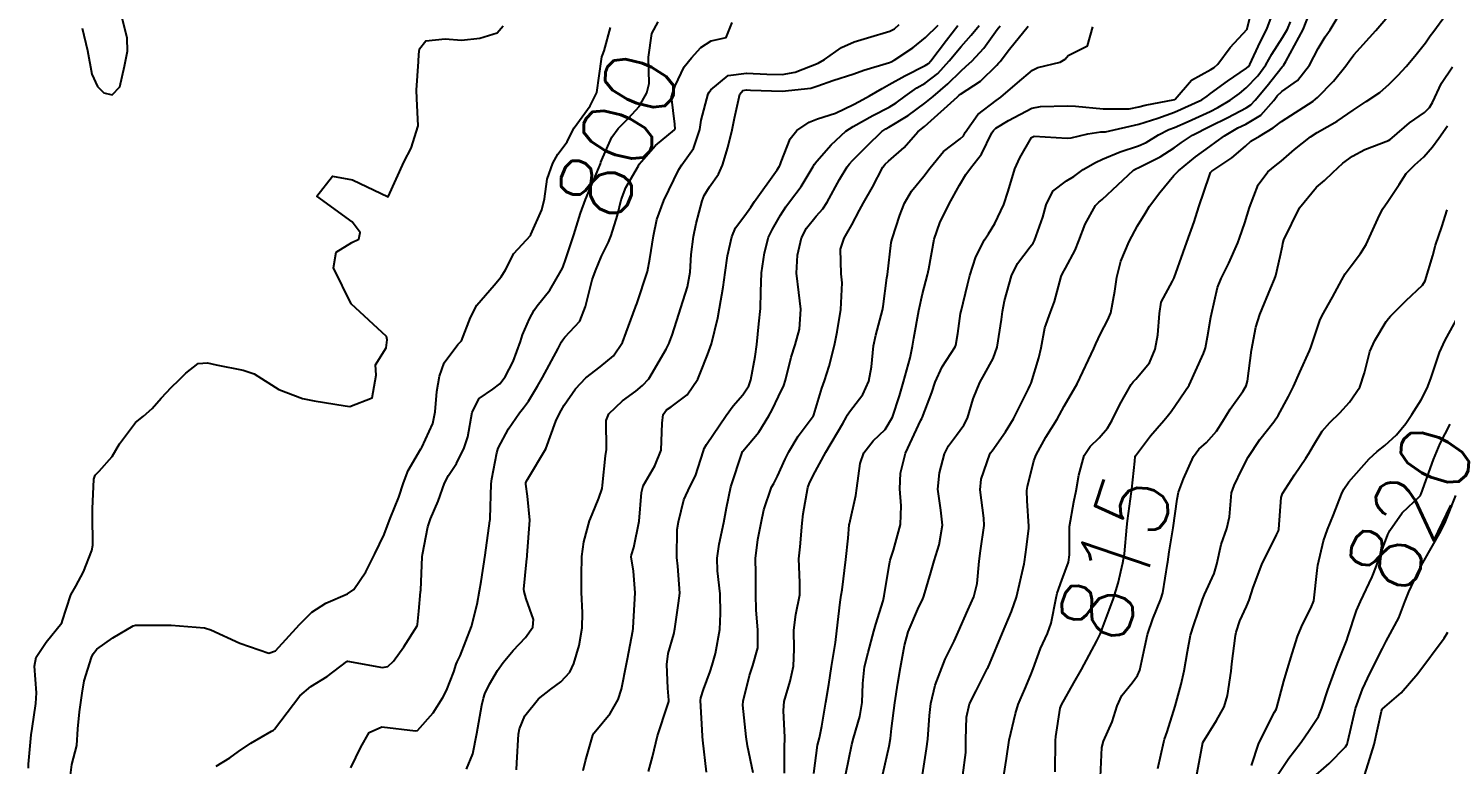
# Model space of a CAD drawing. Header units: metres. Extents: x 307586 to 320046, y 7427249 to 7434250.
# Drawn here: x 319261.1 to 319340.5, y 7428520.6 to 7428561.8 of the extents above; entities that cross this region are included whole.
import ezdxf
from ezdxf.enums import TextEntityAlignment as Align

# ---------------------------------------------------------------- set-up
doc = ezdxf.new("R2010")
doc.units = ezdxf.units.M
doc.header["$MEASUREMENT"] = 0
for name, color, linetype in [('Cotas', 45, 'Continuous'), ('Curvas de Nivel 1m', 11, 'Continuous'), ('Curvas de Nivel 5m', 15, 'Continuous')]:
    doc.layers.add(name, color=color, linetype=linetype)
doc.styles.add('Style-STANDARD', font='STANDARD.shx')

msp = doc.modelspace()

# ---------------------------------------------------------------- linework, layer by layer
at = {"layer": 'Curvas de Nivel 1m', "flags": 128}
for points, elevation in [([(319305.098, 7428520.066), (319305.299, 7428521.641), (319305.408, 7428522.062), (319305.545, 7428522.716), (319305.766, 7428524.057), (319305.935, 7428525.037), (319306.089, 7428526.053), (319306.302, 7428527.405), (319306.386, 7428528.049), (319306.571, 7428529.648), (319306.629, 7428530.045), (319306.672, 7428530.35), (319306.892, 7428532.042), (319307.015, 7428533.238), (319307.073, 7428533.989), (319307.084, 7428534.039), (319307.442, 7428535.641), (319307.507, 7428536.035), (319307.681, 7428537.42), (319307.889, 7428538.032), (319308.419, 7428538.687), (319309.086, 7428539.34), (319309.502, 7428540.014), (319309.895, 7428541.224), (319310.111, 7428542.005), (319310.487, 7428543.35), (319310.624, 7428543.998), (319310.697, 7428544.449), (319310.971, 7428545.993), (319311.182, 7428546.937), (319311.467, 7428547.996), (319311.54, 7428548.337), (319311.833, 7428549.991), (319312.155, 7428550.914), (319312.669, 7428551.979), (319313.253, 7428553.016), (319313.603, 7428553.623), (319313.865, 7428553.964), (319314.48, 7428554.753), (319315.066, 7428555.952), (319315.154, 7428556.091), (319315.295, 7428556.205), (319316.008, 7428556.647), (319317.307, 7428557.326), (319317.79, 7428557.433), (319319.309, 7428557.463), (319319.755, 7428557.449), (319321.307, 7428557.304), (319322.753, 7428557.304), (319323.309, 7428557.413), (319323.658, 7428557.498), (319325.313, 7428557.814), (319325.343, 7428557.83), (319326.251, 7428558.894), (319327.339, 7428559.506), (319327.528, 7428559.611), (319327.731, 7428559.796), (319328.412, 7428560.729), (319329.363, 7428561.758), (319329.37, 7428561.773), (319329.764, 7428563.391)], 809), ([(319311.172, 7428519.987), (319311.41, 7428521.449), (319311.474, 7428521.984), (319311.581, 7428523.299), (319311.642, 7428523.983), (319311.888, 7428525.011), (319312.255, 7428525.977), (319312.452, 7428526.461), (319312.948, 7428527.478), (319313.11, 7428527.809), (319313.18, 7428527.968), (319313.713, 7428529.215), (319314.054, 7428529.959), (319314.237, 7428530.704), (319314.347, 7428531.957), (319314.435, 7428532.529), (319314.638, 7428533.954), (319314.62, 7428534.363), (319314.414, 7428535.956), (319314.473, 7428536.542), (319314.952, 7428537.951), (319314.998, 7428538.027), (319315.076, 7428538.137), (319315.829, 7428539.201), (319316.272, 7428539.932), (319317.12, 7428541.61), (319317.22, 7428541.821), (319317.261, 7428541.919), (319317.706, 7428543.345), (319317.828, 7428543.913), (319318.04, 7428545.031), (319318.359, 7428545.908), (319318.578, 7428546.507), (319318.947, 7428547.902), (319319.027, 7428548.07), (319319.2, 7428548.369), (319319.728, 7428549.379), (319319.936, 7428549.893), (319320.286, 7428550.836), (319320.871, 7428551.884), (319321.059, 7428552.067), (319321.246, 7428552.223), (319323.009, 7428553.854), (319323.166, 7428553.95), (319323.265, 7428553.996), (319324.502, 7428554.61), (319325.282, 7428555.106), (319325.693, 7428555.418), (319326.312, 7428555.815), (319327.298, 7428556.318), (319328.289, 7428556.804), (319329.309, 7428557.347), (319329.57, 7428557.517), (319329.821, 7428557.775), (319330.5, 7428558.593), (319331.341, 7428559.657), (319331.391, 7428559.71), (319331.428, 7428559.759), (319331.533, 7428559.946), (319332.508, 7428561.743), (319333.213, 7428563.564)], 812), ([(319264.091, 7428561.823), (319264.394, 7428560.559), (319264.646, 7428559.231), (319264.966, 7428558.553), (319265.307, 7428558.184), (319265.772, 7428558.077), (319266.211, 7428558.537), (319266.48, 7428559.688), (319266.647, 7428560.53), (319266.628, 7428561.247), (319266.311, 7428562.536)], 797), ([(319279.156, 7428520.375), (319279.703, 7428521.535), (319280.17, 7428522.361), (319280.886, 7428522.673), (319282.768, 7428522.447), (319282.884, 7428522.469), (319283.76, 7428523.456), (319284.315, 7428524.316), (319284.517, 7428524.706), (319284.925, 7428525.755), (319285.055, 7428526.184), (319285.105, 7428526.307), (319285.274, 7428526.643), (319285.905, 7428528.296), (319286.225, 7428529.551), (319286.36, 7428530.289), (319286.452, 7428530.816), (319286.686, 7428532.285), (319286.946, 7428534.205), (319286.961, 7428534.281), (319286.962, 7428534.343), (319287.021, 7428536.28), (319287.056, 7428536.561), (319287.329, 7428538.019), (319287.414, 7428538.277), (319287.98, 7428539.375), (319288.593, 7428540.265), (319288.821, 7428540.538), (319289.103, 7428540.918), (319289.616, 7428541.752), (319289.898, 7428542.248), (319290.77, 7428543.875), (319290.955, 7428544.242), (319291.022, 7428544.364), (319291.147, 7428544.503), (319291.987, 7428545.402), (319292.307, 7428546.223), (319292.681, 7428547.711), (319292.852, 7428548.215), (319293.201, 7428549.044), (319293.585, 7428549.83), (319293.744, 7428550.205), (319294.09, 7428551.341), (319294.296, 7428552.199), (319294.56, 7428552.887), (319295.262, 7428554.111), (319295.311, 7428554.189), (319296.214, 7428555.241), (319297.292, 7428556.119), (319297.314, 7428556.139), (319297.317, 7428556.16), (319297.296, 7428556.433), (319297.12, 7428557.972), (319297.166, 7428558.162), (319297.317, 7428558.581), (319297.837, 7428559.645), (319298.237, 7428560.151), (319298.76, 7428560.727), (319299.348, 7428561.113), (319300.19, 7428561.292), (319300.518, 7428562.128)], 801), ([(319308.955, 7428520.018), (319309.306, 7428521.584), (319309.38, 7428522.013), (319309.45, 7428522.573), (319309.638, 7428524.009), (319309.798, 7428525.128), (319309.944, 7428526.005), (319310.164, 7428527.22), (319310.386, 7428527.998), (319310.967, 7428529.399), (319311.173, 7428529.786), (319311.262, 7428529.987), (319311.657, 7428531.32), (319311.837, 7428531.982), (319312.113, 7428532.878), (319312.3, 7428533.977), (319312.199, 7428534.815), (319312.038, 7428535.98), (319312.133, 7428536.909), (319312.421, 7428537.977), (319312.642, 7428538.41), (319313.083, 7428539.021), (319313.488, 7428539.567), (319313.696, 7428539.964), (319314.02, 7428541.055), (319314.388, 7428541.957), (319314.659, 7428542.423), (319315.137, 7428543.309), (319315.356, 7428543.947), (319315.608, 7428545.502), (319315.658, 7428545.943), (319315.772, 7428546.534), (319316.17, 7428547.935), (319316.504, 7428548.63), (319317.218, 7428549.564), (319317.374, 7428549.765), (319317.46, 7428549.918), (319317.918, 7428551.231), (319318.105, 7428551.911), (319318.481, 7428552.678), (319319.256, 7428553.256), (319319.654, 7428553.501), (319320.192, 7428553.891), (319320.865, 7428554.288), (319321.272, 7428554.48), (319322.25, 7428554.894), (319323.284, 7428555.223), (319323.72, 7428555.412), (319324.402, 7428555.839), (319324.991, 7428556.138), (319325.297, 7428556.258), (319326.063, 7428556.581), (319327.306, 7428557.151), (319327.737, 7428557.368), (319328.426, 7428557.789), (319328.943, 7428558.159), (319329.323, 7428558.471), (319329.969, 7428559.138), (319330.411, 7428559.769), (319330.753, 7428560.361), (319331.358, 7428561.289), (319331.633, 7428561.756), (319331.794, 7428562.18)], 811), ([(319313.436, 7428519.964), (319313.605, 7428521.23), (319313.614, 7428521.963), (319313.637, 7428523.221), (319313.818, 7428523.961), (319314.184, 7428524.688), (319314.831, 7428525.951), (319314.864, 7428526.021), (319314.935, 7428526.182), (319315.668, 7428527.939), (319316.168, 7428529.129), (319316.446, 7428529.928), (319316.883, 7428531.803), (319316.902, 7428531.922), (319317.011, 7428532.746), (319317.142, 7428533.799), (319317.144, 7428533.919), (319317.044, 7428535.337), (319317.023, 7428535.92), (319317.055, 7428536.138), (319317.417, 7428537.569), (319317.547, 7428537.915), (319318.092, 7428538.905), (319318.72, 7428539.904), (319318.856, 7428540.152), (319319.11, 7428540.63), (319319.841, 7428541.889), (319320.481, 7428543.225), (319320.774, 7428543.876), (319320.887, 7428544.134), (319321.155, 7428544.688), (319321.566, 7428545.467), (319321.727, 7428545.864), (319321.96, 7428547.088), (319322.064, 7428547.861), (319322.3, 7428548.771), (319322.751, 7428549.857), (319323.232, 7428550.735), (319323.653, 7428551.431), (319323.892, 7428551.844), (319324.474, 7428552.614), (319325.26, 7428553.557), (319325.527, 7428553.826), (319326.484, 7428554.603), (319327.284, 7428555.189), (319327.629, 7428555.456), (319328.092, 7428555.792), (319328.854, 7428556.228), (319329.299, 7428556.437), (319330.142, 7428556.934), (319330.867, 7428557.764), (319331.058, 7428558.022), (319331.32, 7428558.264), (319332.191, 7428558.886), (319332.869, 7428559.737), (319333.352, 7428560.674), (319333.746, 7428561.339), (319334.015, 7428561.723), (319334.523, 7428562.567)], 813), ([(319315.741, 7428519.937), (319315.896, 7428520.906), (319316.041, 7428521.933), (319316.398, 7428523.427), (319316.544, 7428523.925), (319316.647, 7428524.183), (319316.916, 7428524.783), (319317.253, 7428525.592), (319317.375, 7428525.916), (319317.79, 7428527.066), (319318.177, 7428527.908), (319318.39, 7428528.477), (319318.666, 7428529.903), (319318.729, 7428530.16), (319318.993, 7428530.896), (319319.361, 7428531.895), (319319.416, 7428532.303), (319319.42, 7428533.894), (319319.664, 7428535.271), (319319.793, 7428535.889), (319319.941, 7428536.766), (319320.246, 7428537.882), (319320.58, 7428538.378), (319321.088, 7428538.871), (319321.555, 7428539.406), (319321.816, 7428539.863), (319322.239, 7428540.731), (319322.881, 7428541.852), (319322.982, 7428541.994), (319323.126, 7428542.142), (319323.906, 7428543.071), (319324.225, 7428543.839), (319324.366, 7428544.627), (319324.452, 7428545.837), (319324.559, 7428546.456), (319325.191, 7428547.651), (319325.279, 7428547.829), (319325.782, 7428549.254), (319325.987, 7428549.819), (319326.393, 7428550.971), (319326.661, 7428551.809), (319327.26, 7428553.554), (319327.325, 7428553.737), (319327.386, 7428553.799), (319328.516, 7428554.546), (319329.284, 7428555.213), (319329.582, 7428555.483), (319330.06, 7428555.772), (319330.826, 7428556.236), (319331.301, 7428556.581), (319333.06, 7428557.734), (319333.209, 7428557.837), (319333.316, 7428557.923), (319334.203, 7428558.848), (319334.895, 7428559.714), (319335.082, 7428559.976), (319335.349, 7428560.316), (319336.575, 7428561.692), (319337.372, 7428562.609)], 814), ([(319261.084, 7428520.354), (319261.1, 7428520.588), (319261.244, 7428522.22), (319261.294, 7428522.586), (319261.496, 7428523.985), (319261.549, 7428524.584), (319261.43, 7428526.073), (319261.516, 7428526.584), (319262.089, 7428527.425), (319262.952, 7428528.503), (319262.973, 7428528.55), (319262.981, 7428528.57), (319263.472, 7428530.061), (319263.742, 7428530.562), (319264.179, 7428531.364), (319264.649, 7428532.554), (319264.701, 7428532.859), (319264.682, 7428534.553), (319264.685, 7428534.895), (319264.746, 7428536.553), (319264.819, 7428536.78), (319265.05, 7428536.994), (319265.779, 7428537.822), (319266.194, 7428538.533), (319267.085, 7428539.717), (319267.528, 7428540.076), (319268.027, 7428540.511), (319268.526, 7428541.081), (319269.111, 7428541.711), (319269.511, 7428542.102), (319269.907, 7428542.492), (319270.594, 7428543.02), (319271.129, 7428543.066), (319271.602, 7428542.948), (319273.125, 7428542.658), (319273.729, 7428542.444), (319275.11, 7428541.564), (319276.453, 7428541.059), (319277.101, 7428540.943), (319278.829, 7428540.651), (319279.097, 7428540.628), (319280.356, 7428541.109), (319280.571, 7428542.366), (319280.542, 7428542.952), (319281.138, 7428543.901), (319281.192, 7428544.359), (319281.146, 7428544.533), (319279.173, 7428546.38), (319278.177, 7428548.39), (319278.321, 7428549.269), (319279.207, 7428549.804), (319279.591, 7428549.995), (319279.684, 7428550.375), (319279.222, 7428550.963), (319277.243, 7428552.4), (319278.121, 7428553.525), (319279.252, 7428553.326), (319281.243, 7428552.36), (319282.147, 7428554.347), (319282.524, 7428555.091), (319282.922, 7428556.336), (319282.848, 7428557.876), (319282.832, 7428558.337), (319282.944, 7428559.95), (319282.953, 7428560.336), (319283.008, 7428560.665), (319283.345, 7428561.108), (319284.445, 7428561.22), (319285.346, 7428561.153), (319286.383, 7428561.259), (319287.352, 7428561.561), (319287.692, 7428561.943)], 798), ([(319263.445, 7428519.966), (319263.529, 7428520.563), (319263.802, 7428521.627), (319263.864, 7428522.56), (319263.945, 7428523.507), (319264.091, 7428524.558), (319264.211, 7428525.256), (319264.626, 7428526.553), (319264.719, 7428526.759), (319264.93, 7428527.022), (319265.818, 7428527.659), (319266.95, 7428528.339), (319267.095, 7428528.374), (319268.951, 7428528.367), (319269.086, 7428528.363), (319270.949, 7428528.217), (319271.303, 7428528.111), (319272.937, 7428527.368), (319274.553, 7428526.809), (319274.931, 7428526.938), (319276.27, 7428528.41), (319276.96, 7428529.099), (319277.752, 7428529.605), (319278.97, 7428530.123), (319279.321, 7428530.375), (319279.988, 7428531.365), (319280.494, 7428532.358), (319281.014, 7428533.439), (319281.27, 7428534.098), (319281.359, 7428534.347), (319281.838, 7428535.545), (319282.102, 7428536.34), (319282.358, 7428537.039), (319283.072, 7428538.256), (319283.103, 7428538.3), (319283.123, 7428538.33), (319283.75, 7428539.659), (319283.878, 7428540.322), (319283.965, 7428541.467), (319284.111, 7428542.32), (319284.386, 7428543.062), (319285.141, 7428544.084), (319285.346, 7428544.307), (319285.856, 7428545.607), (319286.217, 7428546.294), (319287.184, 7428547.417), (319287.575, 7428547.89), (319287.817, 7428548.274), (319288.288, 7428549.183), (319289.212, 7428550.202), (319289.233, 7428550.24), (319289.24, 7428550.26), (319289.854, 7428551.634), (319289.996, 7428552.252), (319290.155, 7428553.35), (319290.471, 7428554.248), (319290.751, 7428554.765), (319291.281, 7428555.441), (319291.532, 7428555.994), (319291.656, 7428556.235), (319292.555, 7428557.471), (319292.934, 7428558.216), (319293.19, 7428560.071), (319293.213, 7428560.212), (319293.244, 7428560.302), (319293.338, 7428560.541), (319293.709, 7428561.855)], 799), ([(319285.627, 7428520.298), (319285.996, 7428521.163), (319286.212, 7428522.29), (319286.492, 7428523.879), (319286.584, 7428524.285), (319286.663, 7428524.528), (319286.915, 7428525.064), (319287.37, 7428525.832), (319287.683, 7428526.272), (319288.256, 7428526.95), (319288.947, 7428527.672), (319289.348, 7428528.254), (319289.387, 7428528.684), (319288.969, 7428529.836), (319288.855, 7428530.261), (319288.848, 7428530.388), (319288.998, 7428531.917), (319289.033, 7428532.229), (319289.034, 7428532.26), (319289.038, 7428532.294), (319289.18, 7428534.258), (319289.043, 7428535.599), (319288.95, 7428536.261), (319288.96, 7428536.355), (319289.056, 7428536.539), (319290.078, 7428538.245), (319290.642, 7428539.79), (319290.84, 7428540.234), (319290.932, 7428540.396), (319291.1, 7428540.693), (319291.732, 7428541.605), (319292.325, 7428542.218), (319293.129, 7428542.845), (319293.876, 7428543.463), (319294.372, 7428544.198), (319294.585, 7428544.762), (319295.107, 7428546.191), (319295.127, 7428546.237), (319295.175, 7428546.365), (319295.766, 7428548.181), (319295.91, 7428548.889), (319296.114, 7428550.176), (319296.299, 7428551.102), (319296.683, 7428552.168), (319297.254, 7428553.315), (319297.528, 7428553.89), (319297.702, 7428554.156), (319298.345, 7428555.082), (319298.697, 7428556.146), (319298.787, 7428556.656), (319299.176, 7428558.141), (319299.223, 7428558.232), (319299.315, 7428558.356), (319300.289, 7428559.164), (319301.325, 7428559.304), (319302.461, 7428559.239), (319303.324, 7428559.225), (319304.056, 7428559.352), (319305.331, 7428559.857), (319305.692, 7428560.065), (319306.652, 7428560.741), (319307.348, 7428561.057), (319308.107, 7428561.277), (319309.357, 7428561.653), (319309.605, 7428561.773), (319309.879, 7428562.015)], 802), ([(319288.434, 7428520.264), (319288.459, 7428520.664), (319288.539, 7428522.263), (319288.593, 7428522.556), (319288.893, 7428523.288), (319289.658, 7428524.249), (319290.363, 7428524.786), (319290.917, 7428525.193), (319291.415, 7428525.735), (319291.644, 7428526.223), (319291.943, 7428527.22), (319292.114, 7428528.218), (319292.127, 7428529.053), (319292.082, 7428530.219), (319292.08, 7428531.126), (319292.103, 7428532.219), (319292.198, 7428533.031), (319292.521, 7428534.215), (319292.664, 7428534.578), (319293.042, 7428535.48), (319293.23, 7428536.028), (319293.256, 7428536.208), (319293.427, 7428537.849), (319293.472, 7428538.206), (319293.462, 7428539.833), (319293.599, 7428540.205), (319294.368, 7428540.933), (319295.112, 7428541.488), (319295.502, 7428541.799), (319295.856, 7428542.179), (319296.811, 7428543.837), (319296.98, 7428544.162), (319297.032, 7428544.275), (319297.15, 7428544.614), (319297.524, 7428545.8), (319297.637, 7428546.155), (319298.007, 7428547.33), (319298.159, 7428548.15), (319298.222, 7428549.13), (319298.349, 7428550.149), (319298.505, 7428550.865), (319298.83, 7428552.144), (319298.944, 7428552.445), (319299.251, 7428552.929), (319299.753, 7428553.64), (319299.98, 7428554.133), (319300.283, 7428555.124), (319300.52, 7428556.128), (319300.652, 7428556.774), (319300.941, 7428558.124), (319301.112, 7428558.325), (319301.315, 7428558.358), (319301.538, 7428558.34), (319303.315, 7428558.29), (319304.926, 7428558.464), (319305.318, 7428558.588), (319306.155, 7428558.892), (319307.325, 7428559.26), (319307.899, 7428559.462), (319309.332, 7428559.888), (319309.424, 7428559.927), (319309.589, 7428560.017), (319310.646, 7428560.711), (319311.356, 7428561.286), (319312.059, 7428561.99)], 803), ([(319292.171, 7428520.217), (319292.309, 7428520.768), (319292.71, 7428522.212), (319292.772, 7428522.323), (319292.885, 7428522.451), (319293.676, 7428523.421), (319294.13, 7428524.198), (319294.32, 7428524.788), (319294.602, 7428526.193), (319294.655, 7428526.473), (319294.951, 7428528.048), (319294.973, 7428528.19), (319294.976, 7428528.213), (319295.089, 7428530.188), (319294.991, 7428531.394), (319294.865, 7428532.191), (319294.879, 7428532.317), (319295.008, 7428532.72), (319295.306, 7428534.186), (319295.434, 7428535.797), (319295.535, 7428536.183), (319296.19, 7428537.298), (319296.543, 7428538.168), (319296.601, 7428539.68), (319296.651, 7428540.167), (319296.836, 7428540.424), (319297.1, 7428540.609), (319297.995, 7428541.266), (319298.597, 7428542.145), (319298.749, 7428542.522), (319299.137, 7428543.523), (319299.359, 7428544.137), (319299.707, 7428545.589), (319299.805, 7428546.134), (319300.016, 7428547.3), (319300.13, 7428548.131), (319300.263, 7428549.069), (319300.496, 7428550.127), (319300.712, 7428550.634), (319301.231, 7428551.32), (319301.559, 7428551.794), (319301.764, 7428552.112), (319303.039, 7428553.871), (319303.173, 7428554.091), (319303.202, 7428554.152), (319303.267, 7428554.333), (319303.761, 7428555.61), (319304.137, 7428556.082), (319304.828, 7428556.545), (319305.3, 7428556.736), (319306.309, 7428557.061), (319307.308, 7428557.545), (319307.633, 7428557.714), (319308.206, 7428558.031), (319308.913, 7428558.428), (319309.319, 7428558.662), (319310.185, 7428559.151), (319311.339, 7428559.716), (319311.509, 7428559.829), (319311.657, 7428559.995), (319312.522, 7428561.15), (319313.153, 7428561.973)], 804), ([(319299.08, 7428520.137), (319298.88, 7428521.925), (319298.861, 7428522.14), (319298.858, 7428522.166), (319298.744, 7428524.142), (319298.754, 7428524.293), (319298.912, 7428524.757), (319299.284, 7428525.778), (319299.397, 7428526.133), (319299.581, 7428526.772), (319299.819, 7428528.127), (319299.865, 7428529.03), (319299.846, 7428530.127), (319299.701, 7428531.421), (319299.67, 7428532.13), (319299.787, 7428532.905), (319300.049, 7428534.125), (319300.208, 7428534.95), (319300.446, 7428536.119), (319301.072, 7428538.051), (319301.091, 7428538.092), (319301.106, 7428538.11), (319302.007, 7428539.178), (319302.576, 7428540.095), (319302.751, 7428540.44), (319303.109, 7428541.171), (319303.413, 7428541.792), (319303.513, 7428542.086), (319303.83, 7428543.389), (319304.055, 7428544.081), (319304.289, 7428544.946), (319304.365, 7428546.078), (319304.261, 7428547.001), (319304.126, 7428548.081), (319304.177, 7428549.106), (319304.406, 7428550.078), (319304.681, 7428550.616), (319305.231, 7428551.275), (319305.605, 7428551.697), (319305.835, 7428552.061), (319306.537, 7428553.332), (319306.957, 7428554.045), (319307.092, 7428554.216), (319307.268, 7428554.405), (319308.084, 7428555.229), (319308.9, 7428556.024), (319309.131, 7428556.185), (319309.295, 7428556.274), (319310.384, 7428556.927), (319311.309, 7428557.621), (319311.773, 7428557.993), (319312.607, 7428558.698), (319313.335, 7428559.41), (319313.624, 7428559.682), (319313.939, 7428559.964), (319314.612, 7428560.696), (319315.361, 7428561.747), (319315.538, 7428561.947)], 806), ([(319301.698, 7428520.102), (319301.373, 7428521.608), (319301.3, 7428522.106), (319301.118, 7428523.89), (319301.127, 7428524.108), (319301.482, 7428525.547), (319301.676, 7428526.103), (319301.952, 7428527.091), (319301.962, 7428528.1), (319301.857, 7428529.208), (319301.839, 7428530.101), (319301.838, 7428531.254), (319301.829, 7428532.102), (319301.949, 7428533.166), (319302.133, 7428534.099), (319302.293, 7428534.839), (319302.73, 7428536.093), (319302.843, 7428536.304), (319303.059, 7428536.718), (319303.492, 7428537.662), (319303.692, 7428538.084), (319304.208, 7428538.953), (319305.061, 7428540.07), (319305.074, 7428540.09), (319305.094, 7428540.159), (319305.542, 7428541.639), (319305.686, 7428542.062), (319305.945, 7428542.871), (319306.252, 7428544.053), (319306.403, 7428544.802), (319306.6, 7428546.049), (319306.68, 7428547.54), (319306.631, 7428548.048), (319306.596, 7428549.439), (319306.79, 7428550.046), (319306.946, 7428550.315), (319307.224, 7428550.791), (319307.656, 7428551.617), (319307.884, 7428552.034), (319308.376, 7428552.904), (319308.951, 7428554.023), (319309.083, 7428554.205), (319309.268, 7428554.364), (319310.163, 7428555.128), (319310.92, 7428556.004), (319311.122, 7428556.174), (319311.296, 7428556.309), (319313.144, 7428557.973), (319313.231, 7428558.054), (319313.315, 7428558.117), (319314.433, 7428558.852), (319315.34, 7428559.745), (319315.439, 7428559.851), (319315.524, 7428559.947), (319316.059, 7428560.649), (319317.108, 7428561.924)], 807), ([(319303.447, 7428520.084), (319303.454, 7428521.504), (319303.466, 7428522.084), (319303.392, 7428523.591), (319303.433, 7428524.085), (319303.771, 7428525.231), (319303.957, 7428526.08), (319303.993, 7428527.028), (319303.978, 7428528.08), (319304.08, 7428528.961), (319304.3, 7428530.077), (319304.302, 7428530.758), (319304.249, 7428532.078), (319304.321, 7428532.766), (319304.438, 7428534.076), (319304.504, 7428534.602), (319304.757, 7428536.073), (319304.833, 7428536.294), (319305.06, 7428536.746), (319305.763, 7428538.06), (319306.715, 7428539.671), (319306.927, 7428540.042), (319306.984, 7428540.152), (319307.097, 7428540.321), (319307.843, 7428541.301), (319308.169, 7428542.03), (319308.319, 7428542.84), (319308.444, 7428544.027), (319308.558, 7428544.619), (319308.947, 7428546.022), (319308.984, 7428546.213), (319309.191, 7428547.835), (319309.216, 7428548.02), (319309.43, 7428549.799), (319309.476, 7428550.017), (319309.91, 7428551.336), (319310.17, 7428552.011), (319310.563, 7428552.693), (319311.258, 7428553.526), (319311.608, 7428553.995), (319312.351, 7428554.91), (319313.288, 7428555.624), (319313.469, 7428555.79), (319313.579, 7428555.967), (319314.289, 7428556.974), (319315.311, 7428557.77), (319315.576, 7428557.946), (319316.508, 7428558.749), (319317.336, 7428559.47), (319317.634, 7428559.621), (319318.885, 7428559.905), (319319.166, 7428560.081), (319319.347, 7428560.291), (319320.419, 7428560.822), (319320.725, 7428561.886)], 808), ([(319321.162, 7428519.867), (319321.234, 7428521.512), (319321.328, 7428521.866), (319321.811, 7428522.944), (319322.087, 7428523.858), (319322.344, 7428524.423), (319322.922, 7428525.138), (319323.232, 7428525.543), (319323.354, 7428525.846), (319323.631, 7428527.158), (319323.788, 7428527.842), (319324.09, 7428528.715), (319324.538, 7428529.834), (319324.638, 7428530.182), (319324.905, 7428531.831), (319324.921, 7428531.914), (319325.009, 7428532.479), (319325.233, 7428533.827), (319325.444, 7428535.427), (319325.531, 7428535.823), (319325.802, 7428536.56), (319326.361, 7428537.811), (319326.665, 7428538.221), (319327.085, 7428538.612), (319327.659, 7428539.23), (319328.015, 7428539.791), (319328.417, 7428540.479), (319329.12, 7428541.465), (319329.313, 7428541.777), (319329.395, 7428542.045), (319329.605, 7428543.773), (319329.86, 7428545.072), (319330.075, 7428545.766), (319330.691, 7428547.26), (319330.911, 7428547.754), (319330.982, 7428547.967), (319331.212, 7428549.025), (319331.345, 7428549.625), (319331.369, 7428549.749), (319331.429, 7428549.952), (319332.299, 7428551.744), (319333.255, 7428552.9), (319333.709, 7428553.275), (319334.172, 7428553.721), (319334.731, 7428554.255), (319335.277, 7428554.647), (319335.969, 7428555.013), (319337.291, 7428555.526), (319337.388, 7428555.582), (319337.496, 7428555.678), (319338.462, 7428556.507), (319339.307, 7428557.084), (319339.594, 7428557.373), (319339.748, 7428557.656), (319340.251, 7428558.729), (319340.877, 7428559.645)], 816), ([(319324.37, 7428520.333), (319324.697, 7428521.832), (319324.738, 7428521.978), (319324.889, 7428522.398), (319325.345, 7428523.823), (319325.682, 7428525.058), (319325.844, 7428525.816), (319326.02, 7428526.89), (319326.205, 7428527.811), (319326.384, 7428528.386), (319326.866, 7428529.802), (319326.986, 7428530.087), (319327.529, 7428531.263), (319327.677, 7428531.793), (319327.911, 7428532.894), (319328.238, 7428533.788), (319328.381, 7428534.439), (319328.501, 7428535.786), (319328.639, 7428536.202), (319329.066, 7428537.096), (319329.418, 7428537.775), (319330.088, 7428538.764), (319330.869, 7428539.754), (319331.107, 7428540.12), (319331.681, 7428541.18), (319331.97, 7428541.742), (319332.323, 7428542.546), (319332.867, 7428543.733), (319332.947, 7428543.931), (319333.156, 7428544.6), (319333.45, 7428545.446), (319333.58, 7428545.726), (319334.151, 7428546.753), (319334.68, 7428547.715), (319334.867, 7428548.044), (319335.205, 7428548.503), (319335.722, 7428549.196), (319336.042, 7428549.698), (319336.686, 7428551.137), (319336.959, 7428551.684), (319337.247, 7428552.099), (319337.879, 7428553.052), (319338.276, 7428553.67), (319338.772, 7428554.164), (319339.277, 7428554.613), (319339.762, 7428555.176), (319340.113, 7428555.652), (319340.594, 7428556.353)], 817), ([(319326.515, 7428519.805), (319326.883, 7428521.8), (319327.653, 7428523.035), (319328.076, 7428523.788), (319328.276, 7428524.422), (319328.467, 7428525.785), (319328.515, 7428526.206), (319328.717, 7428527.782), (319328.759, 7428527.979), (319328.965, 7428528.605), (319329.333, 7428529.419), (319329.491, 7428529.772), (319329.7, 7428530.479), (319330.195, 7428531.762), (319331.02, 7428533.438), (319331.121, 7428533.65), (319331.144, 7428533.749), (319331.28, 7428535.517), (319331.353, 7428535.747), (319332.018, 7428536.785), (319332.665, 7428537.734), (319332.827, 7428537.983), (319333.084, 7428538.439), (319333.575, 7428539.246), (319333.998, 7428539.721), (319334.559, 7428540.265), (319335.114, 7428540.856), (319335.678, 7428541.702), (319335.938, 7428542.505), (319336.248, 7428543.693), (319336.52, 7428544.322), (319337.168, 7428545.383), (319337.295, 7428545.555), (319337.408, 7428545.678), (319338.287, 7428546.563), (319339.191, 7428547.423), (319339.345, 7428547.658), (319339.78, 7428549.086), (319339.92, 7428549.65), (319340.281, 7428550.692), (319340.572, 7428551.64)], 818), ([(319329.617, 7428520.515), (319330.023, 7428521.763), (319330.9, 7428523.485), (319331, 7428523.651), (319331.041, 7428523.749), (319331.431, 7428525.239), (319331.582, 7428525.744), (319331.899, 7428526.785), (319332.192, 7428527.738), (319332.423, 7428528.274), (319332.978, 7428529.409), (319333.077, 7428529.633), (319333.102, 7428529.729), (319333.289, 7428531.438), (319333.333, 7428531.727), (319333.639, 7428533.101), (319333.865, 7428533.722), (319334.212, 7428534.541), (319334.659, 7428535.714), (319334.784, 7428535.984), (319335.06, 7428536.401), (319336.199, 7428537.693), (319336.658, 7428538.107), (319337.084, 7428538.443), (319337.739, 7428539.027), (319338.268, 7428539.668), (319338.602, 7428540.171), (319339.116, 7428541), (319339.454, 7428541.655), (319339.658, 7428542.182), (319340.152, 7428543.645), (319340.464, 7428544.33), (319341.173, 7428545.63)], 819), ([(319332.939, 7428519.729), (319333.971, 7428520.62), (319334.881, 7428521.544), (319334.978, 7428521.709), (319335.018, 7428521.842), (319335.443, 7428523.702), (319335.825, 7428524.791), (319336.264, 7428525.69), (319336.947, 7428527.069), (319337.154, 7428527.475), (319337.275, 7428527.677), (319337.865, 7428528.775), (319338.214, 7428529.668), (319338.422, 7428530.233), (319339.001, 7428531.464), (319339.104, 7428531.658), (319339.215, 7428531.867), (319340.226, 7428533.642), (319340.485, 7428534.185), (319341.053, 7428535.63)], 821), ([(319335.878, 7428519.695), (319336.325, 7428521.136), (319336.49, 7428521.686), (319336.902, 7428523.558), (319336.928, 7428523.654), (319336.947, 7428523.68), (319338.008, 7428524.578), (319338.933, 7428525.66), (319340.407, 7428527.638), (319340.621, 7428527.973)], 822)]:
    msp.add_lwpolyline(points, dxfattribs=dict(at, elevation=elevation))
at = {"layer": 'Curvas de Nivel 5m', "flags": 128}
for points, elevation in [([(319271.598, 7428520.463), (319272.373, 7428520.943), (319272.865, 7428521.289), (319273.552, 7428521.764), (319274.713, 7428522.432), (319274.825, 7428522.489), (319274.884, 7428522.545), (319276.296, 7428524.409), (319276.911, 7428524.933), (319277.821, 7428525.489), (319278.932, 7428526.325), (319278.969, 7428526.343), (319280.928, 7428525.998), (319281.226, 7428526.049), (319281.536, 7428526.344), (319282.117, 7428527.163), (319282.861, 7428528.331), (319282.885, 7428528.4), (319282.961, 7428529.159), (319283.06, 7428530.241), (319283.066, 7428530.329), (319283.141, 7428532.189), (319283.158, 7428532.328), (319283.461, 7428533.883), (319283.608, 7428534.324), (319284.036, 7428535.322), (319284.396, 7428536.317), (319284.625, 7428536.746), (319285.064, 7428537.425), (319285.507, 7428538.303), (319285.707, 7428538.928), (319285.959, 7428540.297), (319286.337, 7428541.059), (319287.112, 7428541.585), (319287.504, 7428541.89), (319287.792, 7428542.273), (319288.256, 7428543.145), (319288.663, 7428544.265), (319288.778, 7428544.634), (319289.162, 7428545.53), (319289.419, 7428546.008), (319289.601, 7428546.256), (319290.299, 7428547.132), (319290.944, 7428548.242), (319291.022, 7428548.415), (319291.199, 7428548.893), (319291.647, 7428550.233), (319292.015, 7428551.444), (319292.291, 7428552.224), (319293.042, 7428553.995), (319293.132, 7428554.212), (319293.168, 7428554.308), (319293.268, 7428554.571), (319293.782, 7428555.708), (319294.133, 7428556.202), (319294.716, 7428556.779), (319295.305, 7428557.43), (319295.73, 7428558.184), (319295.858, 7428558.721), (319295.822, 7428560.183), (319296.01, 7428561.524), (319296.37, 7428562.175)], 800), ([(319306.892, 7428520.04), (319307.226, 7428521.688), (319307.317, 7428522.036), (319307.674, 7428523.253), (319307.792, 7428524.031), (319307.844, 7428525.106), (319307.939, 7428526.03), (319308.128, 7428526.841), (319308.457, 7428528.025), (319308.564, 7428528.417), (319308.97, 7428529.734), (319309.039, 7428530.019), (319309.305, 7428531.709), (319309.375, 7428532.014), (319309.562, 7428532.565), (319309.942, 7428534.006), (319309.986, 7428535.059), (319309.914, 7428536.007), (319309.943, 7428536.888), (319310.23, 7428538.003), (319311.092, 7428539.861), (319311.138, 7428539.944), (319311.167, 7428539.989), (319311.699, 7428541.399), (319311.886, 7428541.982), (319312.275, 7428542.835), (319313.016, 7428543.971), (319313.057, 7428544.058), (319313.154, 7428544.709), (319313.315, 7428545.824), (319313.346, 7428545.968), (319313.708, 7428547.444), (319313.833, 7428547.964), (319314.163, 7428549.006), (319314.659, 7428549.956), (319314.88, 7428550.3), (319315.232, 7428550.874), (319315.746, 7428551.942), (319315.986, 7428552.675), (319316.363, 7428553.933), (319316.642, 7428554.559), (319317.289, 7428555.685), (319317.445, 7428555.764), (319319.289, 7428555.647), (319319.514, 7428555.674), (319320.435, 7428555.889), (319321.168, 7428556.007), (319321.294, 7428556.011), (319321.432, 7428556.015), (319323.299, 7428556.438), (319324.36, 7428556.782), (319325.306, 7428557.114), (319326.833, 7428557.807), (319327.121, 7428557.998), (319327.318, 7428558.152), (319328.265, 7428558.854), (319329.34, 7428559.575), (319329.448, 7428559.672), (319329.514, 7428559.778), (319330.094, 7428561.034), (319330.464, 7428561.769), (319330.722, 7428562.413)], 810), ([(319318.609, 7428520.159), (319318.632, 7428521.903), (319318.651, 7428522.137), (319318.901, 7428523.711), (319318.965, 7428523.899), (319319.668, 7428525.143), (319320.085, 7428525.883), (319320.949, 7428527.487), (319321.078, 7428527.743), (319321.126, 7428527.868), (319321.632, 7428529.204), (319321.877, 7428529.861), (319322.135, 7428530.715), (319322.405, 7428531.856), (319322.49, 7428532.373), (319322.635, 7428533.854), (319322.675, 7428534.207), (319322.894, 7428535.852), (319322.911, 7428535.995), (319323.07, 7428537.55), (319323.098, 7428537.824), (319323.106, 7428537.85), (319323.964, 7428538.967), (319324.705, 7428539.834), (319324.886, 7428540.051), (319325.108, 7428540.341), (319326.123, 7428541.815), (319326.926, 7428543.588), (319327.002, 7428543.802), (319327.033, 7428543.913), (319327.154, 7428544.53), (319327.342, 7428545.626), (319327.373, 7428545.798), (319327.705, 7428547.278), (319327.912, 7428547.793), (319328.344, 7428548.651), (319328.841, 7428549.784), (319328.95, 7428550.058), (319329.234, 7428550.919), (319329.5, 7428551.777), (319329.983, 7428553.045), (319330.524, 7428553.767), (319330.932, 7428554.099), (319331.272, 7428554.373), (319332.017, 7428555.014), (319332.915, 7428555.736), (319333.295, 7428555.969), (319334.411, 7428556.609), (319335.308, 7428557.227), (319336.034, 7428557.699), (319336.796, 7428558.213), (319337.328, 7428558.675), (319337.833, 7428559.178), (319338.272, 7428559.671), (319338.766, 7428560.249), (319339.356, 7428560.995), (319339.632, 7428561.386), (319339.822, 7428561.655), (319340.481, 7428562.54)], 815), ([(319295.821, 7428520.175), (319296.051, 7428520.987), (319296.329, 7428522.168), (319296.9, 7428523.863), (319296.969, 7428524.093), (319296.975, 7428524.159), (319296.913, 7428524.842), (319296.86, 7428526.161), (319296.939, 7428526.775), (319297.248, 7428527.859), (319297.311, 7428528.156), (319297.519, 7428529.603), (319297.583, 7428530.154), (319297.468, 7428531.683), (319297.41, 7428532.156), (319297.44, 7428533.735), (319297.503, 7428534.155), (319297.809, 7428535.384), (319298.168, 7428536.149), (319298.47, 7428536.735), (319298.902, 7428538.142), (319298.943, 7428538.273), (319299.076, 7428538.497), (319300.172, 7428540.124), (319300.569, 7428540.649), (319301.11, 7428541.277), (319301.449, 7428541.775), (319301.572, 7428542.106), (319301.813, 7428543.427), (319301.893, 7428544.102), (319302.012, 7428545.255), (319302.101, 7428546.106), (319302.115, 7428547.038), (319302.163, 7428548.105), (319302.337, 7428549.236), (319302.561, 7428550.1), (319302.77, 7428550.547), (319303.232, 7428551.339), (319303.522, 7428551.804), (319303.732, 7428552.085), (319304.38, 7428552.951), (319305.056, 7428554.072), (319305.136, 7428554.2), (319305.267, 7428554.365), (319306.06, 7428555.28), (319306.894, 7428556.046), (319307.296, 7428556.313), (319308.399, 7428556.932), (319309.307, 7428557.398), (319309.699, 7428557.626), (319310.212, 7428558.011), (319310.856, 7428558.466), (319311.324, 7428558.742), (319312.043, 7428559.279), (319312.674, 7428559.98), (319313.351, 7428560.797), (319313.902, 7428561.42), (319314.364, 7428561.96)], 805), ([(319330.924, 7428519.749), (319331.701, 7428520.915), (319332.335, 7428521.735), (319332.567, 7428522.052), (319332.891, 7428522.517), (319333.366, 7428523.257), (319333.553, 7428523.723), (319333.89, 7428524.748), (319334.254, 7428525.717), (319334.437, 7428526.216), (319334.951, 7428527.526), (319335.013, 7428527.709), (319335.496, 7428529.181), (319335.729, 7428529.699), (319336.379, 7428531.072), (319336.621, 7428531.686), (319337.014, 7428532.798), (319337.252, 7428533.446), (319337.365, 7428533.677), (319338.054, 7428534.654), (319339.052, 7428535.588), (319339.081, 7428535.631), (319339.092, 7428535.659), (319339.113, 7428535.719), (319339.816, 7428537.649), (319340.188, 7428538.542), (319340.736, 7428539.635)], 820)]:
    msp.add_lwpolyline(points, dxfattribs=dict(at, elevation=elevation))

# ---------------------------------------------------------------- texts
at = {"layer": 'Cotas', "style": 'Style-STANDARD'}
for s, rotation, p in [('800', 67.33815, (319294.114, 7428555.847, 800)), ('820', 64.06454, (319338.519, 7428534.957, 820)), ('815', 71.19057, (319321.984, 7428532.189, 815))]:
    msp.add_text(s, height=4, rotation=rotation, dxfattribs=at).set_placement(p, align=Align.MIDDLE_CENTER)

doc.saveas('drawing.dxf')
